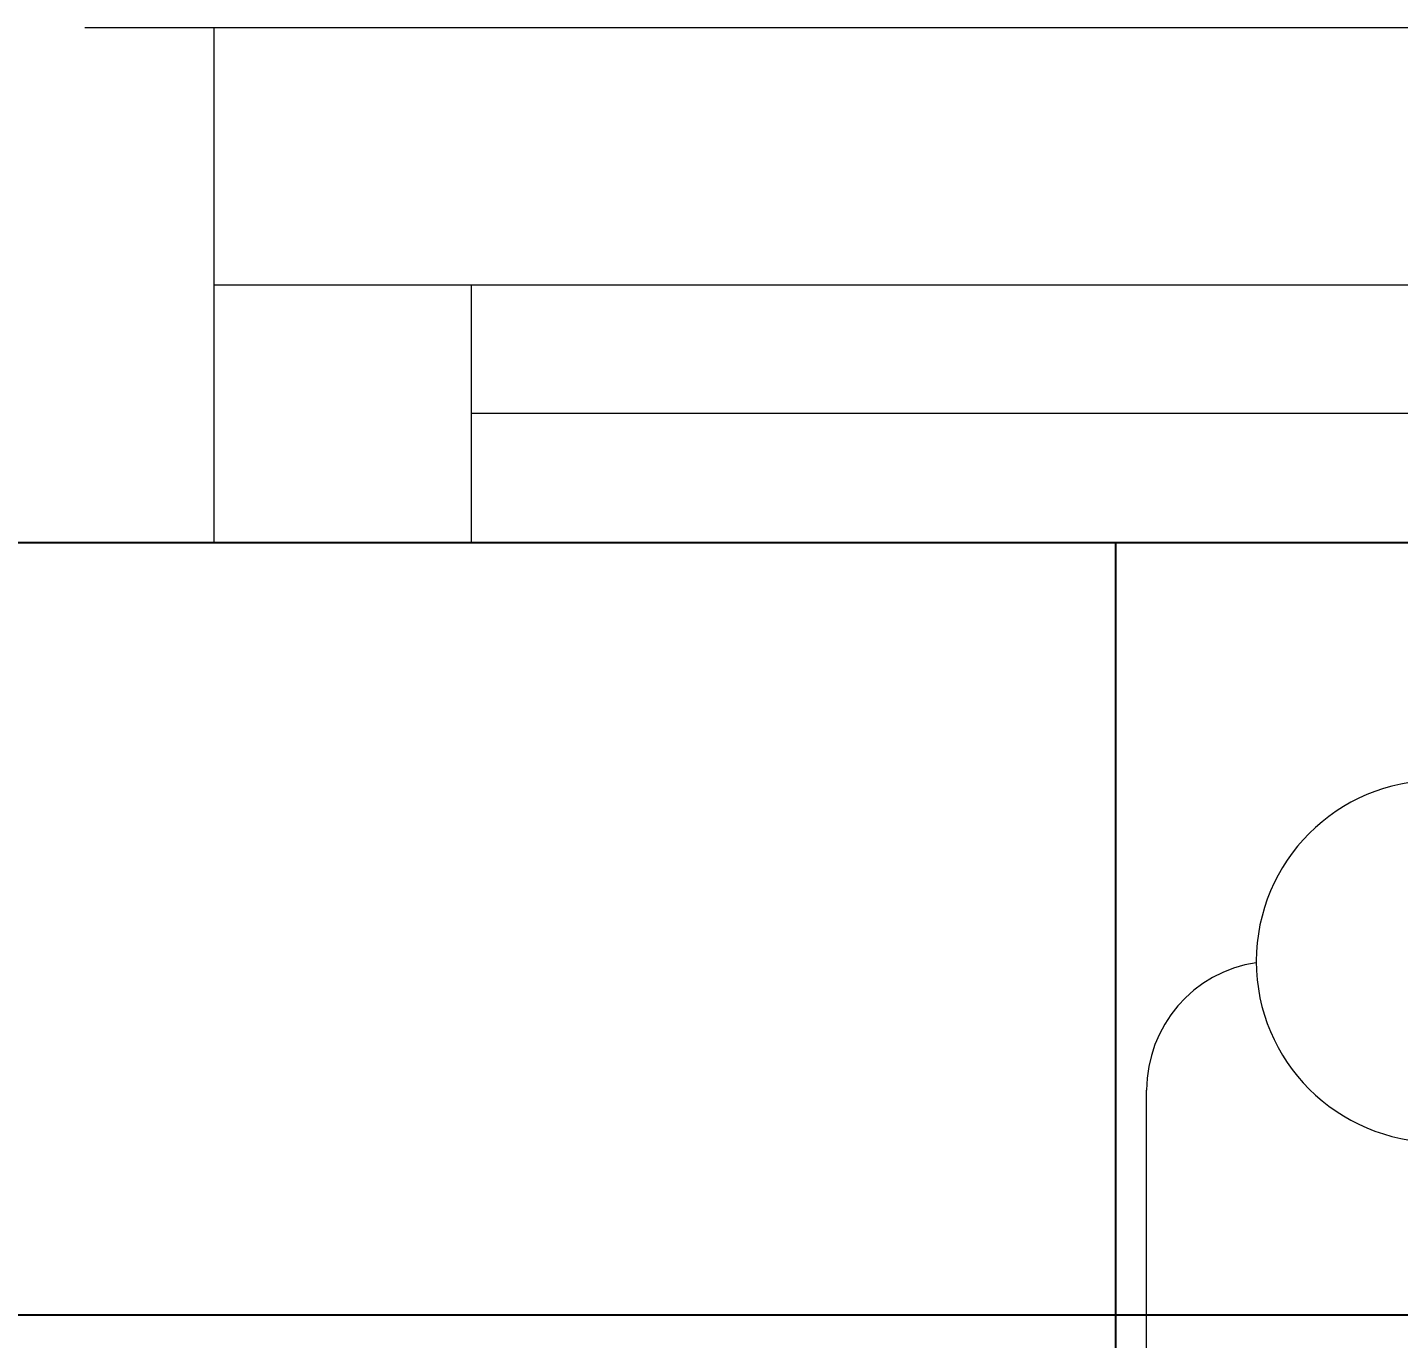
# Model space of a CAD drawing. Extents: x -12260 to 184725, y -29287 to 19916.
# Drawn here: x 10664.7 to 10930.9, y -2964.6 to -2710 of the extents above; entities that cross this region are included whole.
import ezdxf
from ezdxf import colors
from ezdxf.entities.mleader import LeaderData, LeaderLine
from ezdxf.math import Vec2, Vec3

# ---------------------------------------------------------------- set-up
doc = ezdxf.new("R2010")
doc.units = 0
doc.header["$LTSCALE"] = 0.25
doc.linetypes.add('DASHDOT', pattern=[25.4, 12.7, -6.35, 0, -6.35])
for name, color, linetype, lineweight in [('01-First Floor-FUR$0$Aluminum', 251, 'Continuous', 5), ('01-First Floor-FUR$0$LOADING', 253, 'Continuous', 5), ('01-First Floor-FUR$0$Walls', 251, 'Continuous', 5), ('E-LITE-CLNG-CNDT', 6, 'DASHDOT', 35), ('E-LITE-TEXT', 6, 'Continuous', 25)]:
    doc.layers.add(name, color=color, linetype=linetype, lineweight=lineweight)
doc.layers.add('01-First Floor-FUR$0$FALSE CEILING', color=251, linetype='Continuous')
doc.styles.add('DC_Elc_Romans', font='elc_romans.shx', dxfattribs={"width": 0.7})

# ---------------------------------------------------------------- blocks, each defined once
blk = doc.blocks.new('DC_Arrow-ArrowEllipse')
at = {"color": 0}
blk.add_ellipse((0, 0), major_axis=(0.4, -7.347638122934264e-17), ratio=0.4, dxfattribs=at)
at = {"color": 0, "ltscale": 0.5}
blk.add_solid([(-1.399999999994179, 0.1666666666569654), (-0.3999999999941792, 0), (-1.399999999994179, -0.1666666666860692)], dxfattribs=at)
blk = doc.blocks.new('01-First Floor-FUR$0$GF21018-P')
at = {"color": 0}
blk.add_line((0.2204937210156821, 0.4756307261486727), (0.2204937210156821, 0.0674977280054634), dxfattribs=at)
for centre, radius, start, end in [((0.1640881380565453, 0.0424977280054613), 0.0351139560901341, 270.0000000000001, 90), ((0.1954937210156835, 0.0674977280054634), 0.025, 278.5279241468623, 360)]:
    blk.add_arc(centre, radius, start, end, dxfattribs=at)
blk = doc.blocks.new('01-First Floor-FUR')
at = {"layer": '01-First Floor-FUR$0$Aluminum'}
for p, q in [((10675.88238635578, -2710.000000047512), (11875.88238635618, -2710.000000047628)), ((10700.88238635578, -2710.000000047512), (10700.88238635578, -2810.000000047512)), ((10700.88238635578, -2760.000000047512), (11850.88238635618, -2760.000000047628)), ((10750.88238635578, -2760.000000047512), (10750.88238635578, -2810.000000047512)), ((11800.88238635618, -2785.000000047512), (10750.88238635578, -2785.000000047512)), ((10675.88238635578, -2810.000000047512), (11875.88238635618, -2810.000000047628))]:
    blk.add_line(p, q, dxfattribs=at)
at = {"layer": '01-First Floor-FUR$0$FALSE CEILING', "linetype": 'Continuous'}
for p, q in [((10876.00000000009, -7160.000000011978), (10876.00000000009, -2810.000000011978)), ((10276.00000000009, -2960.000000011978), (14276.00000000009, -2960.000000011978))]:
    blk.add_line(p, q, dxfattribs=at)
at = {"layer": '01-First Floor-FUR$0$FALSE CEILING'}
blk.add_lwpolyline([(14276.00000000009, -7160.000000011975), (10276.00000000009, -7160.000000011975), (10276.00000000009, -2810.000000011975), (14276.00000000009, -2810.000000011975)], close=True, dxfattribs=at)
at = {"layer": '01-First Floor-FUR$0$Walls'}
blk.add_line((10276.00000000006, -2810.000000011991), (14276.00000000006, -2810.000000011991), dxfattribs=at)
at = {"layer": '01-First Floor-FUR$0$LOADING', "extrusion": (2.240207019314477e-05, 7.774263848676228e-06, 0.9999999997188542), "xscale": 1000, "yscale": 1000, "zscale": 1000, "rotation": 179.9985892349693}
blk.add_blockref('01-First Floor-FUR$0$GF21018-P', (11102.5048699139, -2848.851641854982, 0.1017521139725612), dxfattribs=at)

msp = doc.modelspace()

# ---------------------------------------------------------------- block references
at = {"layer": 'E-LITE-CLNG-CNDT'}
msp.add_blockref('01-First Floor-FUR', (0, 0), dxfattribs=at)

# ---------------------------------------------------------------- leaders
at = {"layer": 'E-LITE-TEXT'}
ml = msp.add_multileader_mtext('Standard', dxfattribs=at)
ml.set_content('TO LP-F1/L10', color=256, style='DC_Elc_Romans')
ml.set_leader_properties(color=45)
ml.set_arrow_properties(name='DC_Arrow-ArrowEllipse')
ml.build(insert=Vec2(0, 0))
ml.multileader.update_dxf_attribs({"dogleg_length": 2, "arrow_head_size": 200, "scale": 100})
ctx = ml.context
ctx.base_point, ctx.scale, ctx.char_height, ctx.arrow_head_size, ctx.landing_gap_size, ctx.plane_origin = Vec3(10442.0591169133, -3100.192201225756, -5.890269559368621e-07), 100, 200, 200, 200, Vec3(4594.84016597952, -880.3212700985346, -5.890269559368621e-07)
ctx.text_align_type = 2
notes = []
notes.append((ctx, [(1, (1, 1, 0), (12548.72578357996, -3100.192201225756, -5.890269559368621e-07), (-1, 0), 200, [(0, [(12998.90143490325, -2782.689539176179, -5.890269559368621e-07)], 0, [])])]))
ctx.mtext.insert, ctx.mtext.alignment, ctx.mtext.flow_direction = Vec3(12148.72578357996, -2966.858867892423, -5.890269559368621e-07), 3, 5
for ctx, leaders in notes:
    for number, flags, end, landing, length, lines in leaders:
        leader = LeaderData()
        leader.index, (leader.has_last_leader_line, leader.has_dogleg_vector, leader.attachment_direction) = number, flags
        leader.last_leader_point, leader.dogleg_vector, leader.dogleg_length = Vec3(end), Vec3(landing), length
        for number, points, colour, breaks in lines:
            line = LeaderLine()
            line.index, line.vertices, line.color, line.breaks = number, Vec3.list(points), colors.encode_raw_color(colour), breaks
            leader.lines.append(line)
        ctx.leaders.append(leader)

doc.saveas('drawing.dxf')
